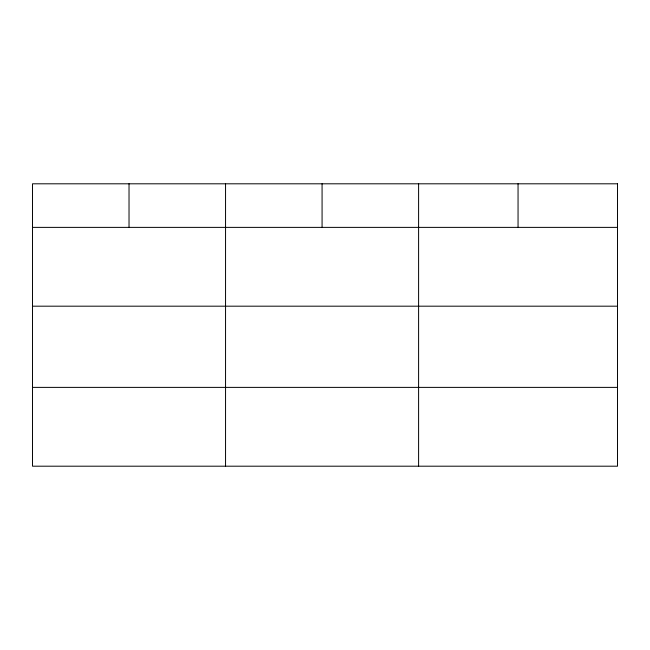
<?xml version="1.0" encoding="UTF-8"?>
<svg xmlns="http://www.w3.org/2000/svg" width="650" height="650" viewBox="0 0 650 650"><rect width="100%" height="100%" fill="white"/><g stroke="black" fill="none" stroke-linecap="round" stroke-linejoin="round"><path stroke-width="0.97" d="M32.5 227.378L617.5 227.378M32.5 306.183L617.5 306.183M32.5 387.384L617.5 387.384M518.05 183.804L518.05 227.378M418.6 183.804L418.6 466.196M322.075 183.804L322.075 227.378M225.55 183.804L225.55 466.196M129.025 183.804L129.025 227.378M617.5 183.804L32.5 183.804L32.5 466.196L617.5 466.196L617.5 183.804"/></g></svg>
